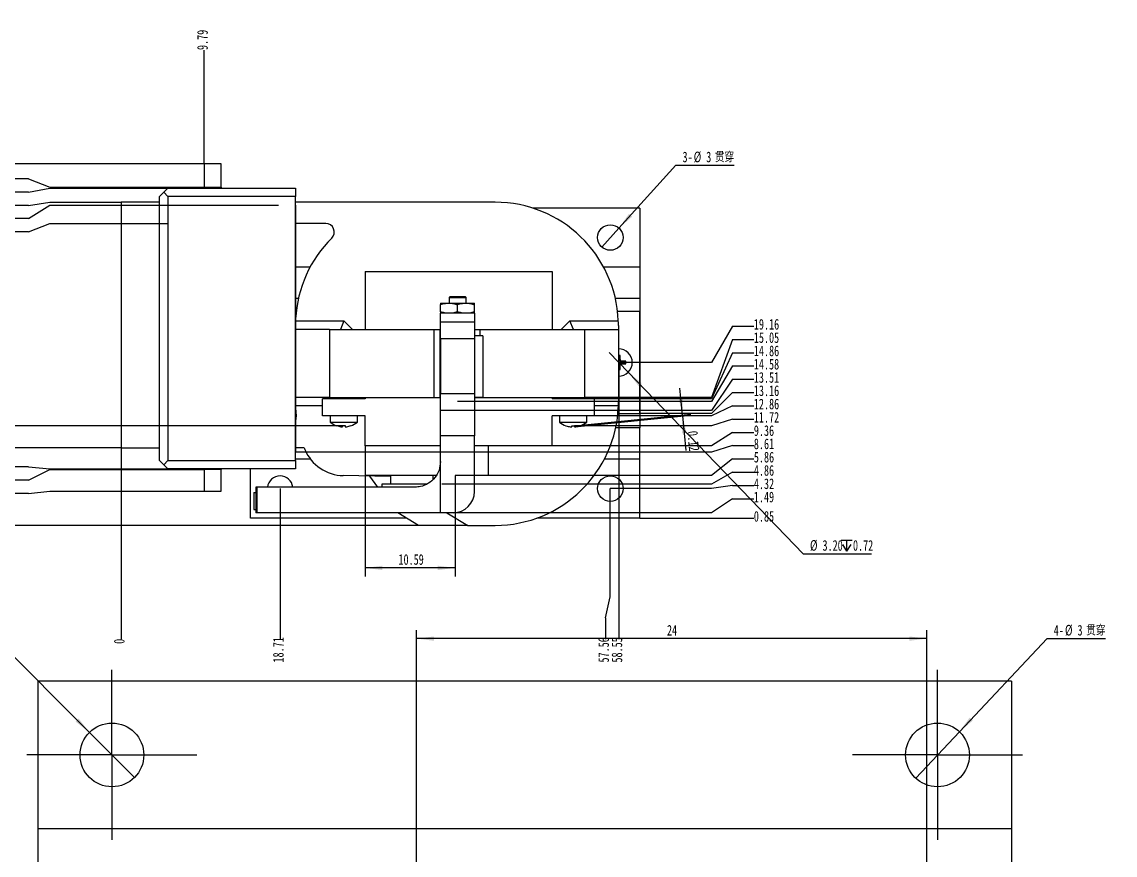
# Model space of a CAD drawing. Header units: millimetres. Extents: x 0 to 1189, y 0 to 841.
# Drawn here: x 515.8 to 773, y 160.5 to 356.5 of the extents above; entities that cross this region are included whole.
import ezdxf

# ---------------------------------------------------------------- set-up
doc = ezdxf.new("R2010")
doc.units = ezdxf.units.MM
doc.layers.add('10', color=7, linetype='Continuous')
doc.styles.add('SLDTEXTSTYLE0', font='TXT', dxfattribs={"width": 0.7})
doc.styles.add('SLDTEXTSTYLE1', font='TXT', dxfattribs={"width": 0.7, "bigfont": 'bigfont'})
doc.dimstyles.new('SLDDIMSTYLE0', dxfattribs={"dimtxt": 2.5, "dimasz": 4.08, "dimexe": 0, "dimexo": 0.0625, "dimtad": 0, "dimtih": 1, "dimtoh": 1, "dimdec": 0, "dimlfac": 0.5, "dimrnd": 1e-09, "dimdsep": 46, "dimtxsty": 'SLDTEXTSTYLE0', "dimblk1": 'NONE', "dimblk2": 'NONE', "dimsah": 1, "dimcen": 0.09, "dimadec": 0, "dimazin": 2, "dimtfac": 1, "dimtdec": 0, "dimtofl": 0, "dimtmove": 0, "dimatfit": 3, "dimldrblk": 'NONE', "dimfxl": 1, "dimfrac": 2, "dimtolj": 1, "dimtzin": 12, "dimarcsym": 0})
doc.dimstyles.new('SLDDIMSTYLE1', dxfattribs={"dimtxt": 2.5, "dimasz": 4.08, "dimexe": 0, "dimexo": 0.0625, "dimtad": 0, "dimtih": 1, "dimtoh": 1, "dimlfac": 0.5, "dimrnd": 1e-09, "dimzin": 12, "dimdsep": 46, "dimtxsty": 'SLDTEXTSTYLE0', "dimblk1": 'NONE', "dimblk2": 'NONE', "dimsah": 1, "dimcen": 0.09, "dimadec": 0, "dimazin": 3, "dimtfac": 1, "dimtofl": 0, "dimtmove": 0, "dimatfit": 3, "dimldrblk": 'NONE', "dimfxl": 1, "dimfrac": 2, "dimtolj": 1, "dimtzin": 12, "dimarcsym": 0})
doc.dimstyles.new('SLDDIMSTYLE11', dxfattribs={"dimtxt": 2.5, "dimasz": 4.08, "dimexe": 0, "dimexo": 0.0625, "dimtad": 0, "dimtih": 1, "dimtoh": 1, "dimlfac": 0.5, "dimrnd": 1e-09, "dimdsep": 46, "dimtxsty": 'SLDTEXTSTYLE0', "dimblk1": 'NONE', "dimblk2": 'NONE', "dimsah": 1, "dimcen": 0.09, "dimadec": 0, "dimazin": 2, "dimtfac": 1, "dimtofl": 0, "dimtmove": 0, "dimatfit": 3, "dimldrblk": 'NONE', "dimfxl": 1, "dimfrac": 2, "dimtolj": 1, "dimtzin": 12, "dimarcsym": 0})
doc.dimstyles.new('SLDDIMSTYLE12', dxfattribs={"dimtxt": 2.5, "dimasz": 4.08, "dimexe": 0, "dimexo": 0.0625, "dimtad": 2, "dimlfac": 0.5, "dimrnd": 1e-09, "dimdsep": 46, "dimtxsty": 'SLDTEXTSTYLE0', "dimsah": 1, "dimcen": 0.09, "dimadec": 0, "dimazin": 2, "dimtfac": 1, "dimtmove": 0, "dimatfit": 0, "dimfxl": 1, "dimfrac": 2, "dimtolj": 1, "dimtzin": 12, "dimarcsym": 0})
doc.dimstyles.new('SLDDIMSTYLE17', dxfattribs={"dimtxt": 2.5, "dimasz": 4.08, "dimexe": 0, "dimexo": 0.0625, "dimtad": 2, "dimlfac": 0.2, "dimrnd": 1e-09, "dimzin": 12, "dimdsep": 46, "dimtxsty": 'SLDTEXTSTYLE0', "dimsah": 1, "dimcen": 0.09, "dimadec": 0, "dimazin": 3, "dimtfac": 1, "dimtofl": 0, "dimtmove": 0, "dimatfit": 3, "dimfxl": 1, "dimfrac": 2, "dimtolj": 1, "dimtzin": 12, "dimarcsym": 0})
doc.dimstyles.new('SLDDIMSTYLE19', dxfattribs={"dimtxt": 2.5, "dimasz": 4.08, "dimexe": 0, "dimexo": 0.0625, "dimtad": 2, "dimlfac": 0.2, "dimrnd": 1e-09, "dimzin": 12, "dimdsep": 46, "dimtxsty": 'SLDTEXTSTYLE0', "dimblk1": 'NONE', "dimsah": 1, "dimcen": 0, "dimadec": 0, "dimazin": 3, "dimtfac": 1, "dimtmove": 0, "dimatfit": 3, "dimldrblk": 'NONE', "dimfxl": 1, "dimfrac": 2, "dimtolj": 1, "dimtzin": 12, "dimarcsym": 0})
doc.dimstyles.new('SLDDIMSTYLE2', dxfattribs={"dimtxt": 2.5, "dimasz": 4.08, "dimexe": 0, "dimexo": 0.0625, "dimtad": 0, "dimtih": 1, "dimtoh": 1, "dimlfac": 0.5, "dimrnd": 1e-09, "dimzin": 4, "dimdsep": 46, "dimtxsty": 'SLDTEXTSTYLE0', "dimblk1": 'NONE', "dimblk2": 'NONE', "dimsah": 1, "dimcen": 0.09, "dimadec": 0, "dimazin": 1, "dimtfac": 1, "dimtofl": 0, "dimtmove": 0, "dimatfit": 3, "dimldrblk": 'NONE', "dimfxl": 1, "dimfrac": 2, "dimtolj": 1, "dimtzin": 12, "dimarcsym": 0})
doc.dimstyles.new('SLDDIMSTYLE20', dxfattribs={"dimtxt": 2.5, "dimasz": 4.08, "dimexe": 0, "dimexo": 0.0625, "dimtad": 0, "dimtih": 1, "dimtoh": 1, "dimlfac": 0.2, "dimrnd": 1e-09, "dimzin": 12, "dimdsep": 46, "dimtxsty": 'SLDTEXTSTYLE0', "dimblk1": 'NONE', "dimsah": 1, "dimcen": 0, "dimadec": 0, "dimazin": 3, "dimtfac": 1, "dimtmove": 0, "dimatfit": 3, "dimldrblk": 'NONE', "dimfxl": 1, "dimfrac": 2, "dimtolj": 1, "dimtzin": 12, "dimarcsym": 0})
doc.dimstyles.new('SLDDIMSTYLE5', dxfattribs={"dimtxt": 2.5, "dimasz": 4.08, "dimexe": 0, "dimexo": 0.0625, "dimtad": 2, "dimlfac": 0.5, "dimrnd": 1e-09, "dimzin": 12, "dimdsep": 46, "dimtxsty": 'SLDTEXTSTYLE0', "dimsah": 1, "dimcen": 0.09, "dimadec": 0, "dimazin": 3, "dimtfac": 1, "dimtofl": 0, "dimtmove": 0, "dimatfit": 3, "dimfxl": 1, "dimfrac": 2, "dimtolj": 1, "dimtzin": 12, "dimarcsym": 0})
doc.dimstyles.new('SLDDIMSTYLE8', dxfattribs={"dimtxt": 2.5, "dimasz": 4.08, "dimexe": 0, "dimexo": 0.0625, "dimtad": 0, "dimtih": 1, "dimtoh": 1, "dimlfac": 0.5, "dimrnd": 1e-09, "dimzin": 12, "dimdsep": 46, "dimtxsty": 'SLDTEXTSTYLE0', "dimblk1": 'NONE', "dimsah": 1, "dimcen": 0, "dimadec": 0, "dimazin": 3, "dimtfac": 1, "dimtmove": 0, "dimatfit": 3, "dimldrblk": 'NONE', "dimfxl": 1, "dimfrac": 2, "dimtolj": 1, "dimtzin": 12, "dimarcsym": 0})
doc.dimstyles.new('SLDDIMSTYLE9', dxfattribs={"dimtxt": 2.5, "dimasz": 4.08, "dimexe": 0, "dimexo": 0.0625, "dimtad": 0, "dimtih": 1, "dimtoh": 1, "dimlfac": 0.5, "dimrnd": 1e-09, "dimzin": 4, "dimdsep": 46, "dimtxsty": 'SLDTEXTSTYLE0', "dimblk1": 'NONE', "dimsah": 1, "dimcen": 0, "dimadec": 0, "dimazin": 1, "dimtfac": 1, "dimtmove": 0, "dimatfit": 3, "dimldrblk": 'NONE', "dimfxl": 1, "dimfrac": 2, "dimtolj": 1, "dimtzin": 12, "dimarcsym": 0})

# ---------------------------------------------------------------- blocks, each defined once
blk = doc.blocks.new('_D_60')
at = {"layer": '10'}
blk.add_line((539.12, 256.32), (539.12, 211.27), dxfattribs=at)
at = {"layer": '10', "insert": (537.44, 210.18), "char_height": 2.5, "attachment_point": 1, "rotation": 90, "style": 'SLDTEXTSTYLE0'}
blk.add_mtext('0', dxfattribs=at)
blk = doc.blocks.new('_None')
blk = doc.blocks.new('_D_61')
at = {"layer": '10'}
blk.add_line((576.55, 246.69), (576.55, 211.27), dxfattribs=at)
at = {"layer": '10', "insert": (574.87, 205.8), "char_height": 2.5, "attachment_point": 1, "rotation": 90, "style": 'SLDTEXTSTYLE0'}
blk.add_mtext('18.71', dxfattribs=at)
blk = doc.blocks.new('_D_62')
at = {"layer": '10'}
for p, q in [((654.24, 221.27), (654.24, 246.69)), ((653.09, 216.27), (654.24, 221.27)), ((653.09, 216.27), (653.09, 211.27))]:
    blk.add_line(p, q, dxfattribs=at)
at = {"layer": '10', "insert": (651.41, 205.8), "char_height": 2.5, "attachment_point": 1, "rotation": 90, "style": 'SLDTEXTSTYLE0'}
blk.add_mtext('57.56', dxfattribs=at)
blk = doc.blocks.new('_D_63')
at = {"layer": '10'}
blk.add_line((656.21, 276.37), (656.21, 211.27), dxfattribs=at)
at = {"layer": '10', "insert": (654.54, 205.79), "char_height": 2.5, "attachment_point": 1, "rotation": 90, "style": 'SLDTEXTSTYLE0'}
blk.add_mtext('58.55', dxfattribs=at)
blk = doc.blocks.new('_D_64')
at = {"layer": '10'}
blk.add_line((558.7, 323.05), (558.7, 349.85), dxfattribs=at)
at = {"layer": '10', "insert": (557.03, 349.85), "char_height": 2.5, "attachment_point": 1, "rotation": 90, "style": 'SLDTEXTSTYLE0'}
blk.add_mtext('9.79', dxfattribs=at)
blk = doc.blocks.new('_D_65')
at = {"layer": '10'}
blk.add_line((620.72, 238.05), (512.36, 238.05), dxfattribs=at)
at = {"layer": '10', "insert": (511.26, 239.73), "char_height": 2.5, "attachment_point": 1, "style": 'SLDTEXTSTYLE0'}
blk.add_mtext('0', dxfattribs=at)
blk = doc.blocks.new('_D_66')
at = {"layer": '10'}
for p, q in [((517.36, 245.58), (512.36, 245.58)), ((517.36, 245.58), (522.36, 246.09)), ((522.36, 246.09), (558.66, 246.09))]:
    blk.add_line(p, q, dxfattribs=at)
at = {"layer": '10', "insert": (507.97, 247.25), "char_height": 2.5, "attachment_point": 1, "style": 'SLDTEXTSTYLE0'}
blk.add_mtext('4.02', dxfattribs=at)
blk = doc.blocks.new('_D_67')
at = {"layer": '10'}
for p, q in [((517.36, 248.7), (522.36, 251.2)), ((522.36, 251.2), (558.66, 251.2)), ((517.36, 248.7), (512.36, 248.7))]:
    blk.add_line(p, q, dxfattribs=at)
at = {"layer": '10', "insert": (507.98, 250.38), "char_height": 2.5, "attachment_point": 1, "style": 'SLDTEXTSTYLE0'}
blk.add_mtext('6.58', dxfattribs=at)
blk = doc.blocks.new('_D_68')
at = {"layer": '10'}
for p, q in [((517.36, 251.83), (512.36, 251.83)), ((517.36, 251.83), (522.36, 251.32)), ((522.36, 251.32), (550.17, 251.32))]:
    blk.add_line(p, q, dxfattribs=at)
at = {"layer": '10', "insert": (507.98, 253.5), "char_height": 2.5, "attachment_point": 1, "style": 'SLDTEXTSTYLE0'}
blk.add_mtext('6.63', dxfattribs=at)
blk = doc.blocks.new('_D_69')
at = {"layer": '10'}
blk.add_line((539.12, 256.32), (512.36, 256.32), dxfattribs=at)
at = {"layer": '10', "insert": (507.98, 258), "char_height": 2.5, "attachment_point": 1, "style": 'SLDTEXTSTYLE0'}
blk.add_mtext('9.13', dxfattribs=at)
blk = doc.blocks.new('_D_70')
at = {"layer": '10'}
blk.add_line((591.84, 261.5), (512.36, 261.5), dxfattribs=at)
at = {"layer": '10', "insert": (506.88, 263.18), "char_height": 2.5, "attachment_point": 1, "style": 'SLDTEXTSTYLE0'}
blk.add_mtext('11.73', dxfattribs=at)
blk = doc.blocks.new('_D_71')
at = {"layer": '10'}
for p, q in [((517.36, 307.07), (522.36, 309.05)), ((522.36, 309.05), (550.14, 309.05)), ((517.36, 307.07), (512.36, 307.07))]:
    blk.add_line(p, q, dxfattribs=at)
at = {"layer": '10', "insert": (506.88, 308.75), "char_height": 2.5, "attachment_point": 1, "style": 'SLDTEXTSTYLE0'}
blk.add_mtext('35.50', dxfattribs=at)
blk = doc.blocks.new('_D_72')
at = {"layer": '10'}
for p, q in [((517.36, 310.2), (522.36, 313.34)), ((522.36, 313.34), (576.18, 313.34)), ((517.36, 310.2), (512.36, 310.2))]:
    blk.add_line(p, q, dxfattribs=at)
at = {"layer": '10', "insert": (506.88, 311.87), "char_height": 2.5, "attachment_point": 1, "style": 'SLDTEXTSTYLE0'}
blk.add_mtext('37.65', dxfattribs=at)
blk = doc.blocks.new('_D_73')
at = {"layer": '10'}
for p, q in [((517.36, 313.32), (522.36, 314.05)), ((522.36, 314.05), (539.12, 314.05)), ((517.36, 313.32), (512.36, 313.32))]:
    blk.add_line(p, q, dxfattribs=at)
at = {"layer": '10', "insert": (510.17, 315), "char_height": 2.5, "attachment_point": 1, "style": 'SLDTEXTSTYLE0'}
blk.add_mtext('38', dxfattribs=at)
blk = doc.blocks.new('_D_74')
at = {"layer": '10'}
for p, q in [((517.36, 316.45), (512.36, 316.45)), ((517.36, 316.45), (522.36, 317.4)), ((522.36, 317.4), (550.17, 317.4))]:
    blk.add_line(p, q, dxfattribs=at)
at = {"layer": '10', "insert": (506.89, 318.12), "char_height": 2.5, "attachment_point": 1, "style": 'SLDTEXTSTYLE0'}
blk.add_mtext('39.67', dxfattribs=at)
blk = doc.blocks.new('_D_75')
at = {"layer": '10'}
for p, q in [((517.36, 319.57), (512.36, 319.57)), ((517.36, 319.57), (522.36, 317.59)), ((522.36, 317.59), (558.7, 317.59))]:
    blk.add_line(p, q, dxfattribs=at)
at = {"layer": '10', "insert": (506.89, 321.25), "char_height": 2.5, "attachment_point": 1, "style": 'SLDTEXTSTYLE0'}
blk.add_mtext('39.77', dxfattribs=at)
blk = doc.blocks.new('_D_76')
at = {"layer": '10'}
blk.add_line((558.7, 323.05), (512.36, 323.05), dxfattribs=at)
at = {"layer": '10', "insert": (506.88, 324.73), "char_height": 2.5, "attachment_point": 1, "style": 'SLDTEXTSTYLE0'}
blk.add_mtext('42.50', dxfattribs=at)
blk = doc.blocks.new('_D_77')
at = {"layer": '10'}
for p, q in [((683.01, 284.92), (678.01, 276.37)), ((683.01, 284.92), (688.01, 284.92)), ((678.01, 276.37), (656.21, 276.37))]:
    blk.add_line(p, q, dxfattribs=at)
at = {"layer": '10', "insert": (688.01, 286.6), "char_height": 2.5, "attachment_point": 1, "style": 'SLDTEXTSTYLE0'}
blk.add_mtext('19.16', dxfattribs=at)
blk = doc.blocks.new('_D_78')
at = {"layer": '10'}
for p, q in [((683.01, 281.8), (678.01, 268.15)), ((683.01, 281.8), (688.01, 281.8)), ((678.01, 268.15), (648.14, 268.15))]:
    blk.add_line(p, q, dxfattribs=at)
at = {"layer": '10', "insert": (688.01, 283.47), "char_height": 2.5, "attachment_point": 1, "style": 'SLDTEXTSTYLE0'}
blk.add_mtext('15.05', dxfattribs=at)
blk = doc.blocks.new('_D_79')
at = {"layer": '10'}
for p, q in [((683.01, 278.67), (678.01, 267.78)), ((683.01, 278.67), (688.01, 278.67)), ((678.01, 267.78), (650.55, 267.78))]:
    blk.add_line(p, q, dxfattribs=at)
at = {"layer": '10', "insert": (688.01, 280.35), "char_height": 2.5, "attachment_point": 1, "style": 'SLDTEXTSTYLE0'}
blk.add_mtext('14.86', dxfattribs=at)
blk = doc.blocks.new('_D_80')
at = {"layer": '10'}
for p, q in [((683.01, 275.55), (678.01, 267.2)), ((683.01, 275.55), (688.01, 275.55)), ((678.01, 267.2), (618.27, 267.2))]:
    blk.add_line(p, q, dxfattribs=at)
at = {"layer": '10', "insert": (688.01, 277.22), "char_height": 2.5, "attachment_point": 1, "style": 'SLDTEXTSTYLE0'}
blk.add_mtext('14.58', dxfattribs=at)
blk = doc.blocks.new('_D_81')
at = {"layer": '10'}
for p, q in [((683.01, 272.42), (678.01, 265.08)), ((683.01, 272.42), (688.01, 272.42)), ((678.01, 265.08), (622.28, 265.08))]:
    blk.add_line(p, q, dxfattribs=at)
at = {"layer": '10', "insert": (688.01, 274.1), "char_height": 2.5, "attachment_point": 1, "style": 'SLDTEXTSTYLE0'}
blk.add_mtext('13.51', dxfattribs=at)
blk = doc.blocks.new('_D_82')
at = {"layer": '10'}
for p, q in [((683.01, 269.3), (678.01, 264.38)), ((683.01, 269.3), (688.01, 269.3)), ((678.01, 264.38), (661.19, 264.38))]:
    blk.add_line(p, q, dxfattribs=at)
at = {"layer": '10', "insert": (688.01, 270.98), "char_height": 2.5, "attachment_point": 1, "style": 'SLDTEXTSTYLE0'}
blk.add_mtext('13.16', dxfattribs=at)
blk = doc.blocks.new('_D_83')
at = {"layer": '10'}
for p, q in [((683.01, 266.17), (678.01, 263.78)), ((683.01, 266.17), (688.01, 266.17)), ((678.01, 263.78), (650.55, 263.78))]:
    blk.add_line(p, q, dxfattribs=at)
at = {"layer": '10', "insert": (688.01, 267.85), "char_height": 2.5, "attachment_point": 1, "style": 'SLDTEXTSTYLE0'}
blk.add_mtext('12.86', dxfattribs=at)
blk = doc.blocks.new('_D_84')
at = {"layer": '10'}
for p, q in [((683.01, 263.05), (678.01, 261.49)), ((683.01, 263.05), (688.01, 263.05)), ((678.01, 261.49), (645.79, 261.49))]:
    blk.add_line(p, q, dxfattribs=at)
at = {"layer": '10', "insert": (688.01, 264.73), "char_height": 2.5, "attachment_point": 1, "style": 'SLDTEXTSTYLE0'}
blk.add_mtext('11.72', dxfattribs=at)
blk = doc.blocks.new('_D_85')
at = {"layer": '10'}
for p, q in [((683.01, 259.93), (678.01, 256.78)), ((683.01, 259.93), (688.01, 259.93)), ((678.01, 256.78), (640.55, 256.78))]:
    blk.add_line(p, q, dxfattribs=at)
at = {"layer": '10', "insert": (688.01, 261.6), "char_height": 2.5, "attachment_point": 1, "style": 'SLDTEXTSTYLE0'}
blk.add_mtext('9.36', dxfattribs=at)
blk = doc.blocks.new('_D_86')
at = {"layer": '10'}
for p, q in [((678.01, 255.26), (580.18, 255.26)), ((683.01, 256.8), (678.01, 255.26)), ((683.01, 256.8), (688.01, 256.8))]:
    blk.add_line(p, q, dxfattribs=at)
at = {"layer": '10', "insert": (688.01, 258.48), "char_height": 2.5, "attachment_point": 1, "style": 'SLDTEXTSTYLE0'}
blk.add_mtext('8.61', dxfattribs=at)
blk = doc.blocks.new('_D_87')
at = {"layer": '10'}
for p, q in [((683.01, 253.68), (678.01, 249.78)), ((683.01, 253.68), (688.01, 253.68)), ((678.01, 249.78), (617.73, 249.78))]:
    blk.add_line(p, q, dxfattribs=at)
at = {"layer": '10', "insert": (688.01, 255.35), "char_height": 2.5, "attachment_point": 1, "style": 'SLDTEXTSTYLE0'}
blk.add_mtext('5.86', dxfattribs=at)
blk = doc.blocks.new('_D_88')
at = {"layer": '10'}
for p, q in [((683.01, 250.55), (678.01, 247.78)), ((683.01, 250.55), (688.01, 250.55)), ((678.01, 247.78), (614.59, 247.78))]:
    blk.add_line(p, q, dxfattribs=at)
at = {"layer": '10', "insert": (688.01, 252.23), "char_height": 2.5, "attachment_point": 1, "style": 'SLDTEXTSTYLE0'}
blk.add_mtext('4.86', dxfattribs=at)
blk = doc.blocks.new('_D_89')
at = {"layer": '10'}
for p, q in [((683.01, 247.43), (678.01, 246.69)), ((683.01, 247.43), (688.01, 247.43)), ((678.01, 246.69), (654.24, 246.69))]:
    blk.add_line(p, q, dxfattribs=at)
at = {"layer": '10', "insert": (688.01, 249.1), "char_height": 2.5, "attachment_point": 1, "style": 'SLDTEXTSTYLE0'}
blk.add_mtext('4.32', dxfattribs=at)
blk = doc.blocks.new('_D_90')
at = {"layer": '10'}
for p, q in [((683.01, 244.3), (678.01, 241.04)), ((683.01, 244.3), (688.01, 244.3)), ((678.01, 241.04), (617.28, 241.04))]:
    blk.add_line(p, q, dxfattribs=at)
at = {"layer": '10', "insert": (688.01, 245.98), "char_height": 2.5, "attachment_point": 1, "style": 'SLDTEXTSTYLE0'}
blk.add_mtext('1.49', dxfattribs=at)
blk = doc.blocks.new('_D_91')
at = {"layer": '10'}
blk.add_line((661.22, 239.75), (688.01, 239.75), dxfattribs=at)
at = {"layer": '10', "insert": (688.01, 241.43), "char_height": 2.5, "attachment_point": 1, "style": 'SLDTEXTSTYLE0'}
blk.add_mtext('0.85', dxfattribs=at)
blk = doc.blocks.new('_D_92')
at = {"layer": '10'}
for p, q in [((596.55, 249.78), (596.55, 226.05)), ((617.73, 249.78), (617.73, 226.05)), ((617.73, 228.05), (596.55, 228.05))]:
    blk.add_line(p, q, dxfattribs=at)
for points in [[(596.55, 228.05), (600.63, 227.54), (600.63, 228.56)], [(617.73, 228.05), (613.65, 228.56), (613.65, 227.54)]]:
    blk.add_solid(points, dxfattribs=at)
at = {"layer": '10', "insert": (604.4, 231.28), "char_height": 2.5, "attachment_point": 1, "style": 'SLDTEXTSTYLE0'}
blk.add_mtext('10.59', dxfattribs=at)
blk = doc.blocks.new('_D_93')
at = {"layer": '10'}
for p, q in [((671.21, 264.04), (670.57, 270.36)), ((645.79, 261.49), (673.2, 264.24)), ((645.81, 261.25), (673.22, 264)), ((671.21, 264.04), (671.23, 263.8)), ((671.23, 263.8), (672.04, 255.7))]:
    blk.add_line(p, q, dxfattribs=at)
for points in [[(671.21, 264.04), (671.31, 268.15), (670.3, 268.05)], [(671.23, 263.8), (671.13, 259.69), (672.14, 259.79)]]:
    blk.add_solid(points, dxfattribs=at)
at = {"layer": '10', "insert": (674.81, 260.39), "char_height": 2.5, "attachment_point": 1, "rotation": 275.7296, "style": 'SLDTEXTSTYLE0'}
blk.add_mtext('0.12', dxfattribs=at)
blk = doc.blocks.new('_D_94')
at = {"layer": '10'}
for p, q in [((656.26, 307.97), (669.63, 322.74)), ((669.63, 322.74), (683.36, 322.74)), ((652.23, 303.52), (656.26, 307.97))]:
    blk.add_line(p, q, dxfattribs=at)
blk.add_solid([(656.26, 307.97), (659.37, 310.65), (658.62, 311.33)], dxfattribs=at)
at = {"layer": '10', "char_height": 2.5, "attachment_point": 1}
for s, insert, style in [('3-', (671.22, 325.95), 'SLDTEXTSTYLE0'), ('%%c', (673.86, 325.96), 'SLDTEXTSTYLE0'), ('3', (676.8, 325.95), 'SLDTEXTSTYLE0'), ('贯穿', (678.83, 325.95), 'SLDTEXTSTYLE1')]:
    blk.add_mtext(s, dxfattribs=dict(at, insert=insert, style=style))
blk = doc.blocks.new('SW_SYMBOL_HOLE_DEPTH')
at = {"layer": '10', "color": 0}
for p, q in [((0, 875), (800, 875)), ((400, 875), (400, 75)), ((100, 555), (400, 75)), ((700, 555), (400, 75))]:
    blk.add_line(p, q, dxfattribs=at)
blk = doc.blocks.new('_D_95')
at = {"layer": '10'}
for p, q in [((653.99, 278.68), (658.44, 274.07)), ((658.44, 274.07), (699.63, 231.39)), ((699.63, 231.39), (715.71, 231.39))]:
    blk.add_line(p, q, dxfattribs=at)
blk.add_solid([(658.44, 274.07), (660.9, 270.78), (661.64, 271.49)], dxfattribs=at)
at = {"layer": '10', "xscale": 0.0032226693, "yscale": 0.0032226693, "zscale": 0.0032226693}
blk.add_blockref('SW_SYMBOL_HOLE_DEPTH', (708.54, 231.74), dxfattribs=at)
at = {"layer": '10', "char_height": 2.5, "attachment_point": 1, "style": 'SLDTEXTSTYLE0'}
for s, insert in [('%%c', (701.22, 234.6)), ('3.20', (704.16, 234.59)), ('0.72', (711.33, 234.59))]:
    blk.add_mtext(s, dxfattribs=dict(at, insert=insert))
blk = doc.blocks.new('_D_209')
at = {"layer": '10'}
for p, q in [((608.67, 144.25), (608.67, 213.42)), ((728.67, 211.42), (608.67, 211.42)), ((728.67, 144.25), (728.67, 213.42))]:
    blk.add_line(p, q, dxfattribs=at)
for points in [[(608.67, 211.42), (612.75, 210.91), (612.75, 211.92)], [(728.67, 211.42), (724.59, 211.92), (724.59, 210.91)]]:
    blk.add_solid(points, dxfattribs=at)
at = {"layer": '10', "insert": (667.57, 214.64), "char_height": 2.5, "attachment_point": 1, "style": 'SLDTEXTSTYLE0'}
blk.add_mtext('24', dxfattribs=at)
blk = doc.blocks.new('_D_212')
at = {"layer": '10'}
for q in [(508.22, 212.82), (542.29, 178.76)]:
    blk.add_line((531.68, 189.36), q, dxfattribs=at)
blk.add_solid([(531.68, 189.36), (529.16, 192.61), (528.44, 191.89)], dxfattribs=at)
at = {"layer": '10', "char_height": 2.5, "attachment_point": 1, "rotation": 315, "style": 'SLDTEXTSTYLE0'}
for s, insert in [('%%c', (510.51, 215.11)), ('3', (512.58, 213.02))]:
    blk.add_mtext(s, dxfattribs=dict(at, insert=insert))
blk = doc.blocks.new('_D_215')
at = {"layer": '10'}
for p, q in [((736.36, 189.52), (756.99, 211.44)), ((756.99, 211.44), (770.72, 211.44)), ((726.08, 178.6), (736.36, 189.52))]:
    blk.add_line(p, q, dxfattribs=at)
blk.add_solid([(736.36, 189.52), (739.53, 192.15), (738.79, 192.84)], dxfattribs=at)
at = {"layer": '10', "char_height": 2.5, "attachment_point": 1}
for s, insert, style in [('4-', (758.57, 214.64), 'SLDTEXTSTYLE0'), ('%%c', (761.21, 214.65), 'SLDTEXTSTYLE0'), ('3', (764.15, 214.64), 'SLDTEXTSTYLE0'), ('贯穿', (766.19, 214.64), 'SLDTEXTSTYLE1')]:
    blk.add_mtext(s, dxfattribs=dict(at, insert=insert, style=style))
blk = doc.blocks.new('SW_CENTERMARKSYMBOL_4')
at = {"layer": '10', "color": 0}
for p, q in [((0, 12.5), (0, 20)), ((0, 0), (0, 12.5)), ((-12.5, 0), (-20, 0)), ((0, 0), (-12.5, 0)), ((0, 0), (0, -12.5)), ((0, 0), (12.5, 0)), ((12.5, 0), (20, 0)), ((0, -12.5), (0, -20))]:
    blk.add_line(p, q, dxfattribs=at)
blk = doc.blocks.new('SW_CENTERMARKSYMBOL_5')
at = {"layer": '10', "color": 0}
for p, q in [((0, 12.5), (0, 20)), ((0, 0), (0, 12.5)), ((-12.5, 0), (-20, 0)), ((0, 0), (-12.5, 0)), ((0, 0), (0, -12.5)), ((0, 0), (12.5, 0)), ((12.5, 0), (20, 0)), ((0, -12.5), (0, -20))]:
    blk.add_line(p, q, dxfattribs=at)

msp = doc.modelspace()

# ---------------------------------------------------------------- linework, layer by layer
at = {"color": 7, "linetype": 'Continuous', "lineweight": 25}
for p, q in [((562.659, 323.053), (558.705, 323.053)), ((558.705, 323.053), (558.705, 317.591)), ((562.659, 317.591), (562.659, 323.053)), ((548.17, 315.397), (549.17, 316.397)), ((549.17, 316.397), (550.17, 317.397)), ((550.17, 315.397), (549.17, 316.397)), ((550.17, 317.397), (580.17, 317.397)), ((558.705, 317.591), (562.659, 317.591)), ((558.705, 317.397), (558.705, 317.591)), ((562.659, 317.591), (562.659, 317.397)), ((580.17, 317.397), (580.17, 315.397)), ((539.119, 314.053), (539.119, 256.32)), ((548.14, 314.053), (539.119, 314.053)), ((548.14, 256.32), (548.14, 314.053)), ((548.14, 314.053), (548.17, 314.053)), ((548.17, 253.317), (548.17, 315.397)), ((580.17, 315.397), (550.17, 315.397)), ((550.17, 315.397), (550.17, 253.317)), ((580.17, 253.317), (580.17, 315.397)), ((627.14, 314.053), (580.17, 314.053)), ((580.17, 313.344), (580.184, 313.344)), ((580.184, 313.344), (580.184, 255.264)), ((661.22, 312.687), (635.934, 312.687)), ((661.22, 312.687), (661.22, 298.803)), ((548.17, 309.053), (548.14, 309.053)), ((587.299, 309.053), (580.184, 309.053)), ((583.607, 298.803), (580.184, 298.803)), ((661.22, 298.803), (652.672, 298.803)), ((661.22, 298.803), (661.22, 291.447)), ((596.552, 297.779), (640.552, 297.779)), ((596.552, 297.779), (596.552, 284.147)), ((640.552, 297.779), (640.552, 284.147)), ((580.853, 291.447), (580.184, 291.447)), ((616.535, 291.857), (616.319, 291.641)), ((616.319, 291.641), (616.319, 290.325)), ((616.319, 291.641), (618.319, 291.641)), ((616.535, 291.857), (618.319, 291.857)), ((618.319, 291.857), (620.102, 291.857)), ((618.319, 291.641), (620.319, 291.641)), ((620.319, 291.641), (620.102, 291.857)), ((620.319, 290.325), (620.319, 291.641)), ((661.22, 291.447), (655.426, 291.447)), ((661.22, 291.447), (661.22, 260.993)), ((614.27, 290.325), (616.27, 290.325)), ((614.27, 288.282), (614.27, 289.968)), ((616.27, 290.325), (620.27, 290.325)), ((618.27, 288.282), (618.27, 289.968)), ((620.27, 290.325), (622.27, 290.325)), ((622.27, 288.282), (622.27, 289.968)), ((661.191, 288.383), (655.948, 288.383)), ((661.191, 264.383), (661.191, 288.383)), ((580.184, 286.147), (591.568, 286.147)), ((591.568, 286.147), (590.74, 284.147)), ((591.568, 286.147), (593.568, 284.147)), ((614.27, 287.925), (614.276, 287.925)), ((622.276, 287.932), (614.276, 287.932)), ((614.276, 285.932), (614.276, 287.932)), ((614.276, 285.932), (622.276, 285.932)), ((614.276, 281.932), (614.276, 285.932)), ((622.276, 287.932), (622.276, 285.932)), ((622.276, 285.932), (622.276, 281.932)), ((642.711, 284.147), (644.711, 286.147)), ((645.54, 284.147), (644.711, 286.147)), ((644.711, 286.147), (656.119, 286.147)), ((588.14, 284.147), (580.184, 284.147)), ((588.14, 284.147), (588.14, 268.147)), ((588.14, 284.147), (612.74, 284.147)), ((612.74, 284.147), (612.74, 268.147)), ((612.74, 284.147), (614.14, 284.147)), ((614.14, 284.147), (614.14, 268.147)), ((614.14, 284.147), (614.276, 284.147)), ((614.273, 283.604), (614.276, 283.604)), ((614.273, 267.204), (614.273, 283.604)), ((622.276, 284.147), (623.54, 284.147)), ((623.54, 284.147), (648.14, 284.147)), ((623.54, 284.147), (623.54, 282.604)), ((648.14, 284.147), (648.14, 268.147)), ((648.14, 284.147), (656.14, 284.147)), ((656.14, 285.053), (656.14, 284.147)), ((656.14, 284.147), (656.14, 268.147)), ((622.276, 281.932), (614.276, 281.932)), ((614.276, 281.932), (614.276, 269.075)), ((624.273, 282.604), (622.276, 282.604)), ((622.276, 281.932), (622.276, 269.075)), ((624.273, 282.604), (624.273, 268.204)), ((656.394, 277.914), (656.14, 277.914)), ((656.523, 278.043), (656.394, 277.914)), ((656.394, 277.055), (656.394, 277.914)), ((656.546, 277.055), (656.394, 277.055)), ((656.546, 275.695), (656.394, 275.695)), ((656.394, 274.835), (656.394, 275.695)), ((656.894, 276.707), (656.894, 276.554)), ((657.754, 276.554), (656.894, 276.554)), ((656.894, 276.043), (656.894, 276.195)), ((656.894, 276.195), (657.754, 276.195)), ((657.883, 276.683), (657.754, 276.554)), ((657.754, 276.195), (657.754, 276.554)), ((657.883, 276.067), (657.754, 276.195)), ((656.14, 274.835), (656.394, 274.835)), ((656.523, 274.707), (656.394, 274.835)), ((588.14, 268.147), (580.184, 268.147)), ((586.552, 263.779), (586.552, 267.779)), ((596.552, 267.779), (586.552, 267.779)), ((588.14, 268.147), (612.74, 268.147)), ((589.934, 268.147), (589.934, 267.779)), ((593.134, 267.779), (593.134, 268.147)), ((594.74, 268.147), (594.74, 267.779)), ((596.552, 268.147), (596.552, 267.779)), ((612.74, 268.147), (614.14, 268.147)), ((614.14, 268.147), (614.276, 268.147)), ((614.276, 269.075), (622.276, 269.075)), ((614.276, 265.075), (614.276, 269.075)), ((622.276, 269.075), (622.276, 265.075)), ((622.276, 268.204), (624.273, 268.204)), ((622.276, 268.147), (623.54, 268.147)), ((623.54, 268.204), (623.54, 268.147)), ((623.54, 268.147), (648.14, 268.147)), ((640.552, 268.147), (640.552, 267.779)), ((650.552, 267.779), (640.552, 267.779)), ((641.54, 267.779), (641.54, 268.147)), ((643.879, 268.147), (643.879, 267.779)), ((647.079, 267.779), (647.079, 268.147)), ((648.14, 268.147), (656.14, 268.147)), ((650.552, 263.779), (650.552, 267.779)), ((656.14, 268.147), (656.14, 267.053)), ((586.552, 266.147), (580.184, 266.147)), ((614.273, 267.204), (614.276, 267.204)), ((622.276, 265.075), (614.276, 265.075)), ((614.276, 259.075), (614.276, 265.075)), ((622.276, 265.075), (622.276, 259.075)), ((656.125, 266.147), (650.552, 266.147)), ((596.552, 263.779), (586.552, 263.779)), ((588.334, 263.779), (588.334, 262.364)), ((588.334, 262.364), (591.534, 262.364)), ((591.534, 262.364), (594.734, 262.364)), ((594.734, 262.364), (594.734, 263.779)), ((596.552, 256.779), (596.552, 263.779)), ((650.552, 263.779), (640.552, 263.779)), ((640.552, 256.779), (640.552, 263.779)), ((642.279, 263.779), (642.279, 262.35)), ((648.679, 262.35), (648.679, 263.779)), ((656.016, 264.383), (661.191, 264.383)), ((548.14, 261.32), (548.17, 261.32)), ((589.865, 261.493), (589.866, 261.503)), ((591.202, 261.264), (591.226, 261.503)), ((591.842, 261.503), (591.866, 261.264)), ((593.202, 261.503), (593.203, 261.493)), ((642.279, 262.35), (645.479, 262.35)), ((643.81, 261.479), (643.811, 261.489)), ((645.147, 261.25), (645.171, 261.489)), ((645.479, 262.35), (648.679, 262.35)), ((645.788, 261.489), (645.812, 261.25)), ((647.148, 261.489), (647.149, 261.479)), ((661.22, 260.993), (655.499, 260.993)), ((661.22, 253.637), (661.22, 260.993)), ((622.276, 259.075), (614.276, 259.075)), ((614.276, 253.038), (614.276, 259.075)), ((622.276, 246.038), (622.276, 259.075)), ((539.119, 256.32), (548.14, 256.32)), ((548.17, 256.32), (548.14, 256.32)), ((580.17, 255.264), (580.184, 255.264)), ((582.199, 256.32), (580.184, 256.32)), ((596.552, 256.779), (596.552, 249.779)), ((614.276, 256.779), (596.552, 256.779)), ((640.552, 256.779), (622.276, 256.779)), ((625.576, 249.779), (625.576, 256.779)), ((549.17, 252.317), (548.17, 253.317)), ((550.17, 253.317), (549.17, 252.317)), ((550.17, 251.317), (549.17, 252.317)), ((550.17, 253.317), (580.17, 253.317)), ((583.685, 253.637), (580.17, 253.637)), ((580.17, 253.317), (580.17, 251.317)), ((614.276, 241.038), (614.276, 253.038)), ((661.22, 253.637), (652.85, 253.637)), ((661.22, 239.753), (661.22, 253.637)), ((580.17, 251.317), (550.17, 251.317)), ((558.659, 251.205), (558.659, 251.317)), ((562.659, 251.205), (558.659, 251.205)), ((558.659, 251.205), (558.659, 246.09)), ((562.659, 251.317), (562.659, 251.205)), ((562.659, 246.09), (562.659, 251.205)), ((569.569, 239.753), (569.569, 251.317)), ((602.552, 249.55), (591.419, 249.751)), ((613.276, 249.779), (596.552, 249.779)), ((599.545, 247.038), (597.65, 249.639)), ((602.552, 249.779), (602.552, 247.779)), ((612.552, 248.925), (612.552, 249.779)), ((625.576, 249.779), (622.276, 249.779)), ((570.811, 247.038), (570.811, 241.038)), ((571.175, 247.038), (570.811, 247.038)), ((571.175, 241.038), (571.175, 247.038)), ((600.512, 247.779), (600.512, 247.038)), ((611.088, 247.779), (600.512, 247.779)), ((558.659, 246.09), (562.659, 246.09)), ((570.38, 245.779), (570.38, 241.779)), ((570.38, 245.779), (570.811, 245.779)), ((606.331, 239.753), (569.569, 239.753)), ((570.38, 241.779), (570.811, 241.779)), ((571.175, 241.038), (570.811, 241.038)), ((609.14, 238.053), (604.209, 241.038)), ((617.276, 241.038), (614.276, 241.038)), ((615.794, 241.038), (620.725, 238.053)), ((661.22, 239.753), (636.924, 239.753)), ((620.725, 238.053), (609.14, 238.053)), ((620.725, 238.053), (627.14, 238.053)), ((748.665, 201.417), (519.539, 201.417)), ((519.539, 201.417), (519.539, 166.706)), ((748.665, 201.417), (748.665, 166.706)), ((748.665, 166.706), (519.539, 166.706)), ((519.539, 166.706), (519.539, 148.317)), ((748.665, 166.706), (748.665, 148.317))]:
    msp.add_line(p, q, dxfattribs=at)
for centre, radius in [((654.242, 305.745), 3), ((654.242, 246.695), 3), ((536.985, 184.061), 7.5), ((731.22, 184.061), 7.5)]:
    msp.add_circle(centre, radius, dxfattribs=at)
for centre, radius, start, end in [((627.14, 285.053), 29, 2.1624, 90), ((587.299, 307.053), 2, 314.79132, 90), ((609.14, 285.053), 29, 134.79132, 176.84068), ((627.14, 285.053), 29, 0, 2.1624), ((656.214, 276.375), 3.2, 0, 91.33709), ((656.214, 229.469), 48.575, 89.63648, 90.08812), ((610.726, 276.438), 45.825, 0.77198, 2.00798), ((656.214, 276.375), 3.2, 268.66291, 0), ((656.894, 277.055), 0.501, 180, 270), ((656.894, 275.695), 0.501, 90, 180), ((610.726, 276.312), 45.825, 357.99202, 359.22802), ((656.277, 230.886), 45.825, 87.99202, 89.22802), ((656.277, 321.863), 45.825, 270.77198, 272.00798), ((609.297, 276.375), 48.587, 359.63651, 0.36349), ((656.214, 323.287), 48.581, 269.91191, 270.3635), ((609.14, 267.053), 29, 183.15932, 186.91613), ((627.14, 267.053), 29, 270, 358.21017), ((627.14, 267.053), 29, 358.21017, 0), ((578.365, 263.32), 2, 334.49128, 6.91613), ((591.534, 266.206), 5, 230.20818, 250.49784), ((591.534, 266.206), 5, 289.50216, 309.79182), ((591.533, 266.236), 5.018, 250.59055, 262.21921), ((591.534, 266.374), 4.881, 266.37905, 273.62095), ((591.534, 266.236), 5.018, 277.78079, 289.40945), ((645.479, 266.192), 5, 230.20818, 250.49784), ((645.479, 266.222), 5.018, 250.59055, 262.21921), ((645.479, 266.359), 4.881, 266.37905, 273.62095), ((645.48, 266.222), 5.018, 277.78079, 289.40945), ((645.479, 266.192), 5, 289.50216, 309.79182), ((609.14, 267.053), 29, 201.7218, 202.60436), ((591.599, 259.75), 10, 202.60436, 268.96627), ((576.548, 246.695), 3, 6.708, 173.31604), ((617.276, 246.038), 5, 270, 0)]:
    msp.add_arc(centre, radius, start, end, dxfattribs=at)
for points, knots in [([(614.27, 289.968), (614.652, 290.083), (615.309, 290.282), (615.986, 290.312), (616.27, 290.325)], [0, 0, 0, 0, 0.5819428, 1, 1, 1, 1]), ([(614.27, 290.325), (614.27, 290.304), (614.27, 290.265), (614.27, 290.062), (614.27, 289.968)], [0, 0, 0, 0, 0.5352608, 1, 1, 1, 1]), ([(616.27, 287.925), (615.907, 287.946), (615.229, 287.986), (614.574, 288.188), (614.27, 288.282)], [0, 0, 0, 0, 0.5352608, 1, 1, 1, 1]), ([(614.27, 288.282), (614.27, 288.167), (614.27, 287.969), (614.27, 287.938), (614.27, 287.925)], [0, 0, 0, 0, 0.5819428, 1, 1, 1, 1]), ([(616.27, 290.325), (616.632, 290.304), (617.31, 290.265), (617.965, 290.062), (618.27, 289.968)], [0, 0, 0, 0, 0.5352608, 1, 1, 1, 1]), ([(618.27, 288.282), (617.887, 288.167), (617.23, 287.969), (616.553, 287.938), (616.27, 287.925)], [0, 0, 0, 0, 0.5819428, 1, 1, 1, 1]), ([(618.27, 289.968), (618.652, 290.083), (619.309, 290.282), (619.986, 290.312), (620.27, 290.325)], [0, 0, 0, 0, 0.5819428, 1, 1, 1, 1]), ([(620.27, 287.925), (619.907, 287.946), (619.229, 287.986), (618.574, 288.188), (618.27, 288.282)], [0, 0, 0, 0, 0.5352608, 1, 1, 1, 1]), ([(620.27, 290.325), (620.632, 290.304), (621.31, 290.265), (621.965, 290.062), (622.27, 289.968)], [0, 0, 0, 0, 0.5352608, 1, 1, 1, 1]), ([(622.27, 288.282), (621.887, 288.167), (621.23, 287.969), (620.553, 287.938), (620.27, 287.925)], [0, 0, 0, 0, 0.5819428, 1, 1, 1, 1]), ([(622.27, 289.968), (622.27, 290.083), (622.27, 290.282), (622.27, 290.312), (622.27, 290.325)], [0, 0, 0, 0, 0.5819428, 1, 1, 1, 1]), ([(622.27, 287.925), (622.27, 287.946), (622.27, 287.986), (622.27, 288.188), (622.27, 288.282)], [0, 0, 0, 0, 0.5352608, 1, 1, 1, 1]), ([(656.546, 277.055), (656.552, 277.01), (656.564, 276.919), (656.644, 276.805), (656.759, 276.724), (656.849, 276.713), (656.894, 276.707)], [0, 0, 0, 0, 0.2500839, 0.5, 0.7499161, 1, 1, 1, 1]), ([(656.894, 276.043), (656.849, 276.037), (656.759, 276.026), (656.644, 275.945), (656.564, 275.83), (656.552, 275.74), (656.546, 275.695)], [0, 0, 0, 0, 0.2500839, 0.5, 0.7499161, 1, 1, 1, 1]), ([(590.854, 261.264), (590.899, 261.258), (590.989, 261.247), (591.104, 261.243), (591.185, 261.247), (591.196, 261.258), (591.202, 261.264)], [0, 0, 0, 0, 0.2500839, 0.5, 0.7499161, 1, 1, 1, 1]), ([(591.866, 261.264), (591.872, 261.258), (591.883, 261.247), (591.964, 261.243), (592.078, 261.247), (592.169, 261.258), (592.214, 261.264)], [0, 0, 0, 0, 0.2500839, 0.5, 0.7499161, 1, 1, 1, 1]), ([(644.799, 261.25), (644.845, 261.244), (644.935, 261.233), (645.05, 261.228), (645.13, 261.233), (645.141, 261.244), (645.147, 261.25)], [0, 0, 0, 0, 0.25008393, 0.5, 0.74991607, 1, 1, 1, 1]), ([(645.812, 261.25), (645.817, 261.244), (645.829, 261.233), (645.909, 261.228), (646.024, 261.233), (646.114, 261.244), (646.159, 261.25)], [0, 0, 0, 0, 0.2500839, 0.5, 0.7499161, 1, 1, 1, 1]), ([(614.276, 253.038), (614.209, 252.363), (614.077, 251.014), (613.042, 249.216), (611.52, 247.859), (609.833, 247.14), (608.718, 247.067), (608.276, 247.038)], [0, 0, 0, 0, 0.2146693, 0.4293379, 0.644026, 0.8587321, 1, 1, 1, 1]), ([(608.276, 247.038), (602.956, 247.038), (593.978, 247.038), (584.077, 247.038), (578.599, 247.038), (576.307, 247.038), (574.535, 247.038), (573.27, 247.038), (572.088, 247.038), (571.49, 247.038), (571.175, 247.038)], [0, 0, 0, 0, 0.4171595, 0.7041005, 0.7758784, 0.8473097, 0.882821, 0.9188928, 0.957146, 1, 1, 1, 1]), ([(614.276, 241.038), (610.616, 241.038), (603.295, 241.038), (592.318, 241.038), (584.077, 241.038), (578.599, 241.038), (576.307, 241.038), (574.535, 241.038), (573.27, 241.038), (572.088, 241.038), (571.49, 241.038), (571.175, 241.038)], [0, 0, 0, 0, 0.2480754, 0.4961751, 0.7442155, 0.8062625, 0.8680099, 0.8987069, 0.9298884, 0.9629557, 1, 1, 1, 1])]:
    msp.add_open_spline(points, degree=3, knots=knots, dxfattribs=at)

# ---------------------------------------------------------------- block references
at = {"layer": '10'}
for name, p in [('SW_CENTERMARKSYMBOL_5', (536.985, 184.061)), ('SW_CENTERMARKSYMBOL_4', (731.22, 184.061))]:
    msp.add_blockref(name, p, dxfattribs=at)

# ---------------------------------------------------------------- dimensions: what is measured, and where the dimension line sits
for feature_location, offset, dtype, origin, dimstyle, picture, middle in [((558.705, 323.053), (0, 26.793), 1, (539.119, 314.053), 'SLDDIMSTYLE1', '_D_64', (558.705, 352.033)), ((558.705, 323.053), (-46.347, 0), 0, (620.725, 238.053), 'SLDDIMSTYLE2', '_D_76', (509.617, 323.053)), ((558.705, 317.591), (-46.347, 1.98), 0, (620.725, 238.053), 'SLDDIMSTYLE1', '_D_75', (509.622, 319.571)), ((550.17, 317.397), (-37.812, -0.951), 0, (620.725, 238.053), 'SLDDIMSTYLE1', '_D_74', (509.622, 316.446)), ((539.119, 314.053), (-26.761, -0.731), 0, (620.725, 238.053), 'SLDDIMSTYLE1', '_D_73', (511.263, 313.322)), ((576.184, 313.344), (-63.825, -3.147), 0, (620.725, 238.053), 'SLDDIMSTYLE1', '_D_72', (509.62, 310.197)), ((550.14, 309.053), (-37.781, -1.98), 0, (620.725, 238.053), 'SLDDIMSTYLE2', '_D_71', (509.617, 307.072)), ((656.214, 276.375), (31.792, 8.548), 0, (627.14, 238.053), 'SLDDIMSTYLE1', '_D_77', (690.744, 284.923)), ((648.14, 268.147), (39.866, 13.651), 0, (627.14, 238.053), 'SLDDIMSTYLE1', '_D_78', (690.747, 281.798)), ((650.552, 267.779), (37.454, 10.895), 0, (627.14, 238.053), 'SLDDIMSTYLE1', '_D_79', (690.744, 278.673)), ((656.214, 276.375), (0, -65.101), 1, (539.119, 256.32), 'SLDDIMSTYLE1', '_D_63', (656.214, 208.534)), ((618.273, 267.204), (69.733, 8.345), 0, (627.14, 238.053), 'SLDDIMSTYLE1', '_D_80', (690.746, 275.549)), ((622.276, 265.075), (65.73, 7.349), 0, (627.14, 238.053), 'SLDDIMSTYLE1', '_D_81', (690.747, 272.424)), ((661.19125, 264.38251), (26.81478, 4.9169), 0, (627.1396, 238.05254), 'SLDDIMSTYLE1', '_D_82', (690.74561, 269.29942)), ((650.552, 263.779), (37.454, 2.396), 0, (627.14, 238.053), 'SLDDIMSTYLE1', '_D_83', (690.744, 266.175)), ((591.842, 261.5027), (-79.4838, 0), 0, (620.7247, 238.0525), 'SLDDIMSTYLE1', '_D_70', (509.6187, 261.5027)), ((645.788, 261.489), (42.218, 1.561), 0, (627.14, 238.053), 'SLDDIMSTYLE1', '_D_84', (690.746, 263.05)), ((640.552, 256.779), (47.454, 3.147), 0, (627.14, 238.053), 'SLDDIMSTYLE1', '_D_85', (690.195, 259.925)), ((539.119, 256.32), (-26.761, 0), 0, (620.725, 238.053), 'SLDDIMSTYLE1', '_D_69', (510.167, 256.32)), ((580.184, 255.264), (107.822, 1.537), 0, (627.14, 238.053), 'SLDDIMSTYLE1', '_D_86', (690.195, 256.801)), ((539.119061312, 256.319633043), (0, -45.045739574), 1, (539.119061312, 256.319633043), 'SLDDIMSTYLE0', '_D_60', (539.119061312, 210.725282365)), ((576.548, 246.695), (0, -35.421), 1, (539.119, 256.32), 'SLDDIMSTYLE1', '_D_61', (576.548, 208.536)), ((654.242, 246.695), (-1.152, -35.421), 1, (539.119, 256.32), 'SLDDIMSTYLE1', '_D_62', (653.09, 208.536)), ((617.728, 249.779), (70.278, 3.897), 0, (627.14, 238.053), 'SLDDIMSTYLE1', '_D_87', (690.195, 253.676)), ((550.17, 251.317), (-37.812, 0.511), 0, (620.725, 238.053), 'SLDDIMSTYLE1', '_D_68', (510.169, 251.828)), ((614.592, 247.779), (73.414, 2.773), 0, (627.14, 238.053), 'SLDDIMSTYLE1', '_D_88', (690.195, 250.551)), ((558.659, 251.205), (-46.301, -2.501), 0, (620.725, 238.053), 'SLDDIMSTYLE1', '_D_67', (510.169, 248.704)), ((558.659, 246.09), (-46.301, -0.511), 0, (620.725, 238.053), 'SLDDIMSTYLE1', '_D_66', (510.166, 245.579)), ((654.242, 246.695), (33.764, 0.732), 0, (627.14, 238.053), 'SLDDIMSTYLE1', '_D_89', (690.199, 247.427)), ((617.276, 241.038), (70.73, 3.264), 0, (627.14, 238.053), 'SLDDIMSTYLE1', '_D_90', (690.197, 244.302)), ((620.724740019, 238.052541193), (-108.366498136, 0), 0, (620.724740019, 238.052541193), 'SLDDIMSTYLE0', '_D_65', (511.809630779, 238.052541193)), ((661.22, 239.753), (26.786, 0), 0, (627.14, 238.053), 'SLDDIMSTYLE11', '_D_91', (690.197, 239.753))]:
    dim = msp.add_ordinate_dim(feature_location=feature_location, offset=offset, dtype=dtype, origin=origin, dimstyle=dimstyle, dxfattribs=at)
    dim.commit()
    dim.dimension.update_dxf_attribs({"geometry": picture, "text_midpoint": middle})
for p1, p2, text, dimstyle, picture, middle in [((652.228, 303.521), (656.255, 307.969), '3-<> 贯穿', 'SLDDIMSTYLE8', '_D_94', (677.29, 324.275)), ((653.992, 278.677), (658.437, 274.072), '<>{\\fGDT;x}0.72', 'SLDDIMSTYLE9', '_D_95', (708.465, 232.921)), ((726.079, 178.6), (736.36, 189.523), '4-<> 贯穿', 'SLDDIMSTYLE20', '_D_215', (764.645, 212.969))]:
    dim = msp.add_diameter_dim_2p(p1=p1, p2=p2, text=text, dimstyle=dimstyle, dxfattribs=at)
    dim.commit()
    dim.dimension.update_dxf_attribs({"geometry": picture, "text_midpoint": middle, "dimtype": 163})
dim = msp.add_linear_dim(base=(671.232, 263.8), p1=(645.788, 261.489), p2=(645.812, 261.25), angle=275.72958, dimstyle='SLDDIMSTYLE12', dxfattribs=at)
dim.commit()
dim.dimension.update_dxf_attribs({"geometry": '_D_93', "text_midpoint": (671.826, 257.883), "dimtype": 160})
for base, p1, p2, dimstyle, picture, middle in [((596.552, 228.053), (617.728, 249.779), (596.552, 249.779), 'SLDDIMSTYLE5', '_D_92', (607.14, 228.053)), ((608.665, 211.417), (728.665, 144.249), (608.665, 144.249), 'SLDDIMSTYLE17', '_D_209', (668.665, 211.417))]:
    dim = msp.add_linear_dim(base=base, p1=p1, p2=p2, dimstyle=dimstyle, dxfattribs=at)
    dim.commit()
    dim.dimension.update_dxf_attribs({"geometry": picture, "text_midpoint": middle, "dimtype": 160})
dim = msp.add_diameter_dim_2p(p1=(542.288, 178.758), p2=(531.681, 189.365), dimstyle='SLDDIMSTYLE19', dxfattribs=at)
dim.commit()
dim.dimension.update_dxf_attribs({"geometry": '_D_212', "text_midpoint": (509.629, 211.417), "dimtype": 163})

doc.saveas('drawing.dxf')
